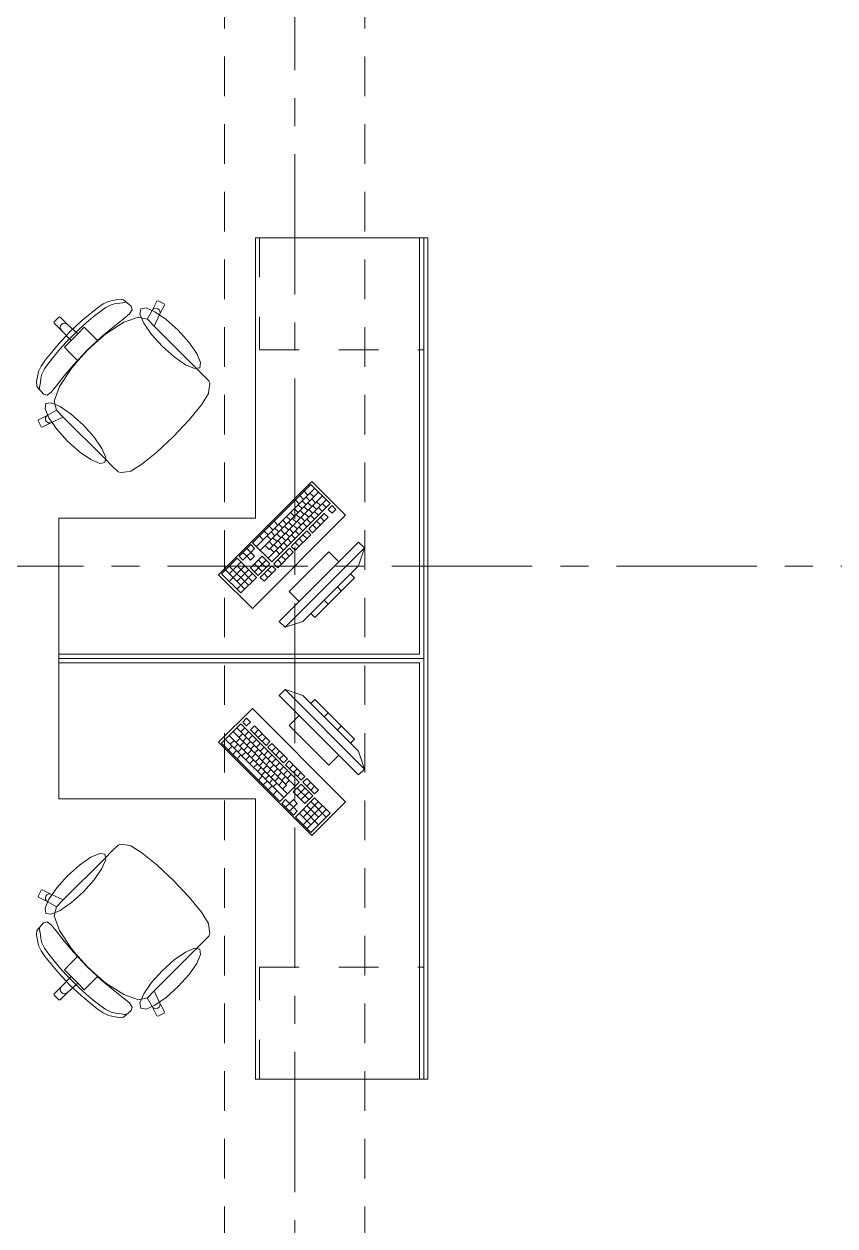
# Model space of a CAD drawing. Header units: inches. Extents: x -38 to 5698, y -33 to 92.
# Drawn here: x 292.855 to 295.746, y 21.329 to 25.614 of the extents above; entities that cross this region are included whole.
import ezdxf

# ---------------------------------------------------------------- set-up
doc = ezdxf.new("R2010")
doc.units = ezdxf.units.IN
doc.header["$MEASUREMENT"] = 0
for name, pattern in [('Hidden Line', [0.195611, 0.141111, -0.0545]), ('Punto & Raya', [0.65, 0.5, -0.075, 0, -0.075]), ('Rayas', [0.282222, 0.141111, -0.141111])]:
    doc.linetypes.add(name, pattern=pattern)
for name, color, linetype in [('02 _ ARQ _ ALB _ Ejes Generales', 7, 'Continuous'), ('08 _ STR _ EXT _ 09 Vigas', 7, 'Continuous'), ('Interior - Mobiliario', 7, 'Continuous'), ('Marcador - Secciones', 251, 'Continuous')]:
    doc.layers.add(name, color=color, linetype=linetype)

msp = doc.modelspace()

# ---------------------------------------------------------------- linework, layer by layer
at = {"layer": '02 _ ARQ _ ALB _ Ejes Generales', "color": 252, "linetype": 'Punto & Raya', "lineweight": 13}
msp.add_line((293.82, 3.05), (293.82, 44.9), dxfattribs=at)
at = {"layer": '08 _ STR _ EXT _ 09 Vigas', "color": 251, "linetype": 'Hidden Line', "lineweight": 13}
for p, q in [((293.57, 17.4), (293.57, 29.7)), ((294.07, 17.4), (294.07, 29.7))]:
    msp.add_line(p, q, dxfattribs=at)
at = {"layer": 'Interior - Mobiliario', "color": 175, "linetype": 'Rayas', "lineweight": 13}
for p, q in [((293.6947, 24.8524), (293.6947, 24.4524)), ((293.6947, 24.4524), (294.2797, 24.4524)), ((293.6947, 21.8524), (293.6947, 22.2524)), ((293.6947, 22.2524), (294.2797, 22.2524))]:
    msp.add_line(p, q, dxfattribs=at)
at = {"layer": 'Interior - Mobiliario', "color": 175, "linetype": 'Continuous', "lineweight": 13}
for p, q in [((294.2947, 24.8524), (294.2647, 24.8524)), ((294.2647, 24.8524), (294.2647, 23.3674)), ((294.2947, 23.3674), (294.2947, 24.8524)), ((293.1158, 24.6011), (293.0591, 24.5543)), ((293.1375, 24.616), (293.1158, 24.6011)), ((293.1253, 24.5885), (293.1471, 24.6034)), ((293.1567, 24.625), (293.1375, 24.616)), ((293.1471, 24.6034), (293.166, 24.6134)), ((293.1929, 24.6327), (293.1567, 24.625)), ((293.166, 24.6134), (293.1807, 24.6173)), ((293.1807, 24.6173), (293.1961, 24.6184)), ((293.2096, 24.6309), (293.1929, 24.6327)), ((293.1961, 24.6184), (293.2069, 24.6204)), ((293.2069, 24.6204), (293.2149, 24.6212)), ((293.2375, 24.6077), (293.2096, 24.6309)), ((293.2149, 24.6212), (293.2194, 24.622)), ((293.2309, 24.5804), (293.2409, 24.5948)), ((293.2409, 24.5948), (293.2375, 24.6077)), ((293.3288, 24.6257), (293.3119, 24.5926)), ((293.3155, 24.5972), (293.3119, 24.5926)), ((293.3206, 24.6001), (293.3155, 24.5972)), ((293.3265, 24.6008), (293.3206, 24.6001)), ((293.3321, 24.5993), (293.3265, 24.6008)), ((293.3329, 24.627), (293.3288, 24.6257)), ((293.3367, 24.5956), (293.3321, 24.5993)), ((293.3543, 24.6162), (293.3329, 24.627)), ((293.3395, 24.5905), (293.3367, 24.5956)), ((293.3386, 24.5791), (293.3556, 24.6122)), ((293.3556, 24.6122), (293.3543, 24.6162)), ((292.9625, 24.5482), (292.9626, 24.5524)), ((292.9626, 24.5524), (292.9711, 24.561)), ((292.9796, 24.5695), (292.9711, 24.561)), ((292.9839, 24.5695), (292.9796, 24.5695)), ((293.01, 24.5434), (292.9839, 24.5695)), ((293.0591, 24.5543), (293.0169, 24.5152)), ((293.0767, 24.5488), (293.1015, 24.57)), ((293.1015, 24.57), (293.1253, 24.5885)), ((293.2106, 24.5507), (293.1468, 24.5093)), ((293.1724, 24.5339), (293.2086, 24.5618)), ((293.2086, 24.5618), (293.2309, 24.5804)), ((293.2626, 24.569), (293.2106, 24.5507)), ((293.2946, 24.5616), (293.2626, 24.569)), ((293.3119, 24.5926), (293.2946, 24.5616)), ((293.2948, 24.5615), (293.2946, 24.5616)), ((293.2948, 24.5615), (293.319, 24.5373)), ((293.319, 24.5373), (293.3386, 24.5791)), ((293.3386, 24.5791), (293.3402, 24.5847)), ((293.3402, 24.5847), (293.3395, 24.5905)), ((292.9886, 24.5221), (292.9625, 24.5482)), ((292.9778, 24.473), (293.0169, 24.5152)), ((292.9843, 24.5327), (292.9855, 24.5384)), ((292.9854, 24.5269), (292.9843, 24.5327)), ((292.9886, 24.5221), (292.9854, 24.5269)), ((292.9855, 24.5384), (292.9887, 24.5433)), ((293.0226, 24.4856), (292.9886, 24.5221)), ((292.9936, 24.5466), (292.9887, 24.5433)), ((292.9994, 24.5478), (292.9936, 24.5466)), ((293.0051, 24.5467), (292.9994, 24.5478)), ((293.01, 24.5434), (293.0051, 24.5467)), ((293.0465, 24.5095), (293.01, 24.5434)), ((293.0286, 24.5034), (293.0521, 24.5262)), ((293.0465, 24.5095), (293.0346, 24.4975)), ((293.0701, 24.5331), (293.0465, 24.5095)), ((293.0521, 24.5262), (293.0767, 24.5488)), ((293.0913, 24.5119), (293.0701, 24.5331)), ((293.1187, 24.4846), (293.0913, 24.5119)), ((293.1468, 24.5093), (293.1187, 24.4846)), ((293.1331, 24.5012), (293.1724, 24.5339)), ((293.4669, 24.3895), (293.319, 24.5373)), ((292.931, 24.4163), (292.9778, 24.473)), ((293.0058, 24.48), (292.9833, 24.4553)), ((292.999, 24.4619), (293.0226, 24.4856)), ((293.0286, 24.5034), (293.0058, 24.48)), ((293.0226, 24.4856), (293.0346, 24.4975)), ((293.0804, 24.4517), (293.1331, 24.5012)), ((293.1187, 24.4846), (293.0808, 24.4512)), ((292.9621, 24.4306), (292.9435, 24.4068)), ((292.9833, 24.4553), (292.9621, 24.4306)), ((293.0201, 24.4408), (292.999, 24.4619)), ((293.0475, 24.4134), (293.0201, 24.4408)), ((293.0804, 24.4517), (293.0309, 24.3989)), ((293.0475, 24.4134), (293.0808, 24.4512)), ((292.9071, 24.3753), (292.9161, 24.3946)), ((292.9161, 24.3946), (292.931, 24.4163)), ((292.9287, 24.3849), (292.9187, 24.3661)), ((292.9435, 24.4068), (292.9287, 24.3849)), ((292.9814, 24.3214), (293.0227, 24.3853)), ((293.0309, 24.3989), (292.9982, 24.3596)), ((293.0227, 24.3853), (293.0475, 24.4134)), ((293.4924, 24.3639), (293.4669, 24.3895)), ((292.8993, 24.3392), (292.9071, 24.3753)), ((292.9012, 24.3224), (292.8993, 24.3392)), ((292.9148, 24.3514), (292.9137, 24.336)), ((292.9187, 24.3661), (292.9148, 24.3514)), ((292.9982, 24.3596), (292.9702, 24.3235)), ((293.5143, 24.342), (293.4924, 24.3639)), ((293.5172, 24.3327), (293.5143, 24.342)), ((292.9244, 24.2946), (292.9012, 24.3224)), ((292.9108, 24.3172), (292.91, 24.3126)), ((292.9116, 24.3252), (292.9108, 24.3172)), ((292.9137, 24.336), (292.9116, 24.3252)), ((292.9373, 24.2912), (292.9244, 24.2946)), ((292.9516, 24.3012), (292.9373, 24.2912)), ((292.9702, 24.3235), (292.9516, 24.3012)), ((292.963, 24.2695), (292.9814, 24.3214)), ((293.4874, 24.2566), (293.5123, 24.2967)), ((293.5123, 24.2967), (293.5132, 24.2988)), ((293.5132, 24.2988), (293.5172, 24.3327)), ((292.9705, 24.2375), (292.963, 24.2695)), ((293.4438, 24.2029), (293.4874, 24.2566)), ((292.9064, 24.2032), (292.9395, 24.2202)), ((292.9313, 24.2056), (292.932, 24.2114)), ((292.932, 24.2114), (292.9349, 24.2166)), ((292.9349, 24.2166), (292.9395, 24.2202)), ((292.9395, 24.2202), (292.9705, 24.2375)), ((292.9948, 24.2131), (292.953, 24.1935)), ((292.9705, 24.2373), (292.9705, 24.2375)), ((292.9705, 24.2373), (292.9948, 24.2131)), ((293.1426, 24.0652), (292.9948, 24.2131)), ((292.905, 24.1992), (292.9064, 24.2032)), ((292.9159, 24.1778), (292.905, 24.1992)), ((292.9199, 24.1765), (292.9159, 24.1778)), ((292.953, 24.1935), (292.9199, 24.1765)), ((292.9328, 24.2), (292.9313, 24.2056)), ((292.9364, 24.1954), (292.9328, 24.2)), ((292.9415, 24.1925), (292.9364, 24.1954)), ((292.9474, 24.1919), (292.9415, 24.1925)), ((292.953, 24.1935), (292.9474, 24.1919)), ((293.3883, 24.1438), (293.4431, 24.2021)), ((293.4431, 24.2021), (293.4438, 24.2029)), ((293.3883, 24.1438), (293.33, 24.0889)), ((293.3291, 24.0883), (293.2755, 24.0447)), ((293.33, 24.0889), (293.3291, 24.0883)), ((293.1681, 24.0397), (293.1426, 24.0652)), ((293.1901, 24.0178), (293.1681, 24.0397)), ((293.2755, 24.0447), (293.2354, 24.0198)), ((293.1994, 24.0149), (293.1901, 24.0178)), ((293.2333, 24.0189), (293.1994, 24.0149)), ((293.2354, 24.0198), (293.2333, 24.0189)), ((293.8777, 23.9728), (293.67, 23.7651)), ((293.8914, 23.9591), (293.6837, 23.7514)), ((293.9463, 23.9043), (293.8777, 23.9728)), ((293.9052, 23.9454), (293.6974, 23.7377)), ((293.9326, 23.918), (293.7249, 23.7103)), ((293.9189, 23.9317), (293.7285, 23.7413)), ((293.8223, 23.9174), (293.8361, 23.9037)), ((293.8379, 23.933), (293.8516, 23.9193)), ((293.8464, 23.9141), (293.8602, 23.9004)), ((293.8535, 23.9486), (293.8672, 23.9349)), ((293.8603, 23.928), (293.874, 23.9142)), ((293.8741, 23.9418), (293.8879, 23.9281)), ((293.8809, 23.9212), (293.8946, 23.9075)), ((293.8981, 23.9109), (293.9118, 23.8972)), ((293.7386, 23.6966), (293.9463, 23.9043)), ((293.8049, 23.8726), (293.8186, 23.8589)), ((293.8187, 23.8864), (293.8325, 23.8727)), ((293.8255, 23.8658), (293.8392, 23.8521)), ((293.8326, 23.9003), (293.8463, 23.8866)), ((293.8394, 23.8796), (293.8531, 23.8659)), ((293.8532, 23.8935), (293.8669, 23.8798)), ((293.8566, 23.8694), (293.8703, 23.8557)), ((293.8671, 23.9073), (293.8808, 23.8936)), ((293.9255, 23.8697), (293.8701, 23.8143)), ((293.8704, 23.8832), (293.8841, 23.8695)), ((293.8843, 23.8971), (293.898, 23.8834)), ((293.891, 23.8764), (293.9048, 23.8627)), ((293.9049, 23.8903), (293.9186, 23.8766)), ((293.9187, 23.9041), (293.9325, 23.8904)), ((293.9392, 23.856), (293.9255, 23.8697)), ((293.9532, 23.8974), (293.9393, 23.8836)), ((293.9393, 23.8836), (293.953, 23.8698)), ((293.953, 23.8698), (293.9669, 23.8837)), ((293.9669, 23.8837), (293.9532, 23.8974)), ((293.7289, 23.824), (293.7426, 23.8103)), ((293.7462, 23.8413), (293.7599, 23.8276)), ((293.7634, 23.831), (293.7771, 23.8173)), ((293.7772, 23.8449), (293.7909, 23.8312)), ((293.784, 23.8242), (293.7977, 23.8105)), ((293.7911, 23.8587), (293.8048, 23.845)), ((293.7978, 23.8381), (293.8116, 23.8244)), ((293.8117, 23.8519), (293.8254, 23.8382)), ((293.815, 23.8278), (293.8287, 23.8141)), ((293.8289, 23.8417), (293.8426, 23.828)), ((293.8427, 23.8555), (293.8564, 23.8418)), ((293.8495, 23.8349), (293.8632, 23.8212)), ((293.8633, 23.8487), (293.8771, 23.835)), ((293.8772, 23.8626), (293.8909, 23.8489)), ((293.8838, 23.8006), (293.9392, 23.856)), ((293.8839, 23.8282), (293.8976, 23.8145)), ((293.8978, 23.842), (293.9115, 23.8283)), ((293.9116, 23.8559), (293.9253, 23.8422)), ((293.6943, 23.7894), (293.708, 23.7756)), ((293.7116, 23.8067), (293.7253, 23.7929)), ((293.7218, 23.7895), (293.7355, 23.7758)), ((293.7357, 23.8033), (293.7494, 23.7896)), ((293.7425, 23.7827), (293.7562, 23.769)), ((293.7495, 23.8172), (293.7632, 23.8035)), ((293.7563, 23.7965), (293.77, 23.7828)), ((293.7701, 23.8104), (293.7839, 23.7967)), ((293.7735, 23.7863), (293.7872, 23.7726)), ((293.7873, 23.8001), (293.801, 23.7864)), ((293.7941, 23.7795), (293.8078, 23.7658)), ((293.8012, 23.814), (293.8149, 23.8003)), ((293.8631, 23.8074), (293.8078, 23.752)), ((293.808, 23.7934), (293.8217, 23.7796)), ((293.8215, 23.7383), (293.8769, 23.7937)), ((293.8218, 23.8072), (293.8355, 23.7935)), ((293.8355, 23.7797), (293.8492, 23.766)), ((293.8357, 23.821), (293.8494, 23.8073)), ((293.8493, 23.7936), (293.863, 23.7798)), ((293.8769, 23.7937), (293.8631, 23.8074)), ((293.8701, 23.8143), (293.8838, 23.8006)), ((293.6631, 23.7582), (293.6216, 23.7167)), ((293.6492, 23.7443), (293.663, 23.7306)), ((293.663, 23.7306), (293.6768, 23.7445)), ((293.6768, 23.7445), (293.6631, 23.7582)), ((293.67, 23.7651), (293.7386, 23.6966)), ((293.7148, 23.755), (293.7285, 23.7413)), ((293.7286, 23.7689), (293.7423, 23.7551)), ((293.7319, 23.7448), (293.7456, 23.731)), ((293.8008, 23.7451), (293.7454, 23.6897)), ((293.7458, 23.7586), (293.7595, 23.7449)), ((293.7526, 23.738), (293.7663, 23.7242)), ((293.7596, 23.7724), (293.7733, 23.7587)), ((294.0474, 23.7675), (293.7646, 23.4847)), ((293.7664, 23.7518), (293.7801, 23.7381)), ((293.7803, 23.7657), (293.794, 23.7519)), ((293.7858, 23.4635), (294.0686, 23.7463)), ((293.8145, 23.7314), (293.8008, 23.7451)), ((293.8078, 23.752), (293.8215, 23.7383)), ((293.8216, 23.7659), (293.8353, 23.7521)), ((294.0686, 23.7463), (294.0474, 23.7675)), ((294.0686, 23.7463), (294.0474, 23.6827)), ((293.6146, 23.7097), (293.5592, 23.6543)), ((293.6283, 23.696), (293.5868, 23.6545)), ((293.6832, 23.6412), (293.6146, 23.7097)), ((293.6216, 23.7167), (293.6353, 23.7029)), ((293.6353, 23.7029), (293.6491, 23.7168)), ((293.6354, 23.7305), (293.6491, 23.7168)), ((293.663, 23.7306), (293.6491, 23.7168)), ((293.6491, 23.7168), (293.6628, 23.7031)), ((293.7042, 23.7171), (293.6627, 23.6755)), ((293.6628, 23.7031), (293.6767, 23.7169)), ((293.6767, 23.7169), (293.663, 23.7306)), ((293.718, 23.7033), (293.6764, 23.6618)), ((293.6904, 23.7032), (293.7178, 23.6758)), ((293.7317, 23.6896), (293.7042, 23.7171)), ((293.7592, 23.676), (293.8145, 23.7314)), ((293.7593, 23.7035), (293.773, 23.6898)), ((293.7731, 23.7174), (293.7869, 23.7037)), ((293.787, 23.7312), (293.8007, 23.7175)), ((293.9413, 23.7322), (293.7999, 23.5907)), ((293.8353, 23.5554), (293.9767, 23.6968)), ((293.9767, 23.6968), (293.9413, 23.7322)), ((293.5592, 23.6543), (293.6278, 23.5858)), ((293.5731, 23.6682), (293.6417, 23.5996)), ((293.6421, 23.6823), (293.5867, 23.6269)), ((293.5869, 23.682), (293.6555, 23.6135)), ((293.6695, 23.6549), (293.6141, 23.5995)), ((293.6558, 23.6686), (293.6142, 23.627)), ((293.6145, 23.6822), (293.6694, 23.6273)), ((293.6627, 23.6755), (293.6901, 23.6481)), ((293.6765, 23.6894), (293.704, 23.6619)), ((293.6901, 23.6481), (293.7317, 23.6896)), ((293.7385, 23.6828), (293.697, 23.6412)), ((293.7107, 23.6275), (293.7522, 23.6691)), ((293.7108, 23.6551), (293.7245, 23.6414)), ((293.7247, 23.6689), (293.7384, 23.6552)), ((293.7522, 23.6691), (293.7385, 23.6828)), ((293.7454, 23.6897), (293.7592, 23.676)), ((294.0474, 23.6827), (293.8494, 23.4847)), ((294.0191, 23.6544), (293.8777, 23.513)), ((294.0333, 23.6402), (294.0191, 23.6544)), ((293.6278, 23.5858), (293.6832, 23.6412)), ((293.697, 23.6412), (293.7107, 23.6275)), ((293.8918, 23.4988), (294.0333, 23.6402)), ((293.7999, 23.5907), (293.8353, 23.5554)), ((293.972, 23.6072), (293.9861, 23.5931)), ((293.9248, 23.5601), (293.939, 23.546)), ((293.7646, 23.4847), (293.7858, 23.4635)), ((293.7858, 23.4635), (293.8494, 23.4847)), ((293.8777, 23.513), (293.8918, 23.4988)), ((292.9797, 23.3674), (292.9797, 23.3374)), ((294.2647, 23.3674), (292.9797, 23.3674)), ((294.2947, 23.3374), (294.2947, 23.3674)), ((292.9797, 23.3374), (294.2647, 23.3374)), ((294.2647, 23.3374), (294.2647, 21.8524)), ((294.2947, 21.8524), (294.2947, 23.3374)), ((293.7858, 23.2413), (293.7646, 23.2201)), ((294.0686, 22.9584), (293.7858, 23.2413)), ((293.7858, 23.2413), (293.8494, 23.2201)), ((293.7646, 23.2201), (294.0474, 22.9372)), ((293.8494, 23.2201), (294.0474, 23.0221)), ((293.8918, 23.2059), (293.8777, 23.1918)), ((293.8777, 23.1918), (294.0191, 23.0504)), ((294.0333, 23.0645), (293.8918, 23.2059)), ((293.6484, 23.1395), (293.6347, 23.1258)), ((293.6622, 23.1257), (293.6484, 23.1395)), ((293.8353, 23.1494), (293.7999, 23.114)), ((293.9767, 23.0079), (293.8353, 23.1494)), ((293.9248, 23.1446), (293.939, 23.1588)), ((293.6278, 23.119), (293.5592, 23.0504)), ((293.6141, 23.1053), (293.8218, 22.8975)), ((293.8355, 22.9113), (293.6278, 23.119)), ((293.6279, 23.0914), (293.6417, 23.1051)), ((293.6347, 23.1258), (293.6485, 23.112)), ((293.6485, 23.112), (293.6622, 23.1257)), ((293.6761, 23.1118), (293.6624, 23.0981)), ((293.6624, 23.0981), (293.7177, 23.0427)), ((293.7315, 23.0565), (293.6761, 23.1118)), ((293.6762, 23.0843), (293.6899, 23.098)), ((293.7999, 23.114), (293.9413, 22.9726)), ((293.972, 23.0975), (293.9861, 23.1116)), ((293.573, 23.0641), (293.7807, 22.8564)), ((293.5867, 23.0778), (293.7944, 22.8701)), ((293.5903, 23.0468), (293.604, 23.0605)), ((293.6004, 23.0915), (293.7908, 22.9011)), ((293.6109, 23.0536), (293.6246, 23.0673)), ((293.6212, 23.0708), (293.6349, 23.0845)), ((293.6247, 23.0397), (293.6385, 23.0535)), ((293.635, 23.0569), (293.6487, 23.0706)), ((293.6418, 23.0776), (293.6555, 23.0913)), ((293.6488, 23.0431), (293.6626, 23.0568)), ((293.6556, 23.0637), (293.6694, 23.0774)), ((293.6695, 23.0499), (293.6832, 23.0636)), ((293.6901, 23.0704), (293.7038, 23.0841)), ((293.7039, 23.0566), (293.7176, 23.0703)), ((293.7177, 23.0427), (293.7315, 23.0565)), ((294.0191, 23.0504), (294.0333, 23.0645)), ((293.5592, 23.0504), (293.767, 22.8427)), ((293.5835, 23.0262), (293.5972, 23.0399)), ((293.5991, 23.0106), (293.6128, 23.0243)), ((293.6041, 23.033), (293.6178, 23.0467)), ((293.6146, 22.995), (293.6283, 23.0087)), ((293.618, 23.0191), (293.6317, 23.0328)), ((293.6318, 23.0053), (293.6455, 23.019)), ((293.6386, 23.0259), (293.6523, 23.0396)), ((293.6524, 23.0121), (293.6662, 23.0258)), ((293.6627, 23.0292), (293.6764, 23.0429)), ((293.6663, 22.9982), (293.68, 23.0119)), ((293.6765, 23.0154), (293.6903, 23.0291)), ((293.6833, 23.036), (293.697, 23.0497)), ((293.6904, 23.0015), (293.7041, 23.0152)), ((293.6972, 23.0222), (293.7109, 23.0359)), ((293.711, 23.0083), (293.7247, 23.022)), ((293.7384, 23.0495), (293.7247, 23.0358)), ((293.7247, 23.0358), (293.7801, 22.9804)), ((293.7249, 22.9945), (293.7386, 23.0082)), ((293.7938, 22.9941), (293.7384, 23.0495)), ((293.7385, 23.022), (293.7522, 23.0357)), ((293.7524, 23.0081), (293.7661, 23.0218)), ((293.7662, 22.9943), (293.7799, 23.008)), ((293.9413, 22.9726), (293.9767, 23.0079)), ((294.0686, 22.9584), (294.0474, 23.0221)), ((293.6457, 22.9914), (293.6594, 23.0051)), ((293.6595, 22.9776), (293.6732, 22.9913)), ((293.6733, 22.9637), (293.6871, 22.9774)), ((293.6801, 22.9844), (293.6939, 22.9981)), ((293.694, 22.9705), (293.7077, 22.9842)), ((293.7042, 22.9877), (293.718, 23.0014)), ((293.7078, 22.9567), (293.7215, 22.9704)), ((293.7181, 22.9738), (293.7318, 22.9876)), ((293.7319, 22.96), (293.7456, 22.9737)), ((293.7387, 22.9806), (293.7524, 22.9943)), ((293.7526, 22.9668), (293.7663, 22.9805)), ((293.7664, 22.9529), (293.7801, 22.9666)), ((293.7801, 22.9804), (293.7938, 22.9941)), ((293.8007, 22.9872), (293.787, 22.9735)), ((293.787, 22.9735), (293.8424, 22.9181)), ((293.8561, 22.9318), (293.8007, 22.9872)), ((293.8008, 22.9597), (293.8145, 22.9734)), ((293.6872, 22.9499), (293.7009, 22.9636)), ((293.6908, 22.9188), (293.7045, 22.9326)), ((293.701, 22.936), (293.7148, 22.9497)), ((293.7149, 22.9222), (293.7286, 22.9359)), ((293.7217, 22.9428), (293.7354, 22.9565)), ((293.7355, 22.929), (293.7492, 22.9427)), ((293.7458, 22.9461), (293.7595, 22.9599)), ((293.7494, 22.9151), (293.7631, 22.9288)), ((293.7596, 22.9323), (293.7733, 22.946)), ((293.7735, 22.9184), (293.7872, 22.9322)), ((293.7803, 22.9391), (293.794, 22.9528)), ((293.7941, 22.9252), (293.8078, 22.939)), ((293.8147, 22.9458), (293.8284, 22.9595)), ((293.8285, 22.932), (293.8422, 22.9457)), ((293.8424, 22.9181), (293.8561, 22.9318)), ((293.863, 22.9249), (293.8493, 22.9112)), ((293.9046, 22.8834), (293.863, 22.9249)), ((294.0474, 22.9372), (294.0686, 22.9584)), ((293.7081, 22.9015), (293.7218, 22.9153)), ((293.7254, 22.8842), (293.7391, 22.8979)), ((293.7287, 22.9083), (293.7425, 22.922)), ((293.7426, 22.8945), (293.7563, 22.9082)), ((293.7427, 22.8669), (293.7564, 22.8806)), ((293.7632, 22.9013), (293.7769, 22.915)), ((293.767, 22.8427), (293.8355, 22.9113)), ((293.7771, 22.8874), (293.7908, 22.9011)), ((293.7873, 22.9046), (293.801, 22.9183)), ((293.8424, 22.9043), (293.815, 22.8769)), ((293.8287, 22.8906), (293.8703, 22.8491)), ((293.8289, 22.8631), (293.8563, 22.8905)), ((293.884, 22.8628), (293.8424, 22.9043)), ((293.8493, 22.9112), (293.8908, 22.8696)), ((293.8631, 22.8973), (293.8769, 22.9111)), ((293.877, 22.8835), (293.8907, 22.8972)), ((293.8908, 22.8696), (293.9046, 22.8834)), ((293.7876, 22.8495), (293.7739, 22.8358)), ((293.8014, 22.8356), (293.7876, 22.8495)), ((293.8152, 22.8493), (293.8014, 22.8356)), ((293.815, 22.8769), (293.8566, 22.8354)), ((293.829, 22.8355), (293.8152, 22.8493)), ((293.8909, 22.8559), (293.8223, 22.7873)), ((293.8427, 22.8492), (293.8701, 22.8766)), ((293.8499, 22.7872), (293.9048, 22.842)), ((293.8566, 22.8354), (293.884, 22.8628)), ((293.8772, 22.8422), (293.9326, 22.7868)), ((293.9463, 22.8005), (293.8909, 22.8559)), ((293.7739, 22.8358), (293.8154, 22.7942)), ((293.7877, 22.8219), (293.8014, 22.8356)), ((293.8014, 22.8356), (293.8153, 22.8218)), ((293.8016, 22.8081), (293.8153, 22.8218)), ((293.8153, 22.8218), (293.829, 22.8355)), ((293.8291, 22.8079), (293.8153, 22.8218)), ((293.8154, 22.7942), (293.8291, 22.8079)), ((293.8361, 22.801), (293.8776, 22.7595)), ((293.8498, 22.8147), (293.9052, 22.7593)), ((293.85, 22.7596), (293.9186, 22.8282)), ((293.8635, 22.8284), (293.905, 22.7869)), ((293.8639, 22.7458), (293.9325, 22.8143)), ((293.8777, 22.7319), (293.9463, 22.8005)), ((293.8223, 22.7873), (293.8777, 22.7319)), ((293.1901, 22.687), (293.1681, 22.665)), ((293.1994, 22.6899), (293.1901, 22.687)), ((293.2333, 22.6859), (293.1994, 22.6899)), ((293.2354, 22.685), (293.2333, 22.6859)), ((293.2755, 22.6601), (293.2354, 22.685)), ((293.1426, 22.6395), (292.9948, 22.4917)), ((293.1681, 22.665), (293.1426, 22.6395)), ((293.3291, 22.6165), (293.2755, 22.6601)), ((293.33, 22.6158), (293.3291, 22.6165)), ((293.3883, 22.561), (293.33, 22.6158)), ((293.3883, 22.561), (293.4431, 22.5026)), ((292.9159, 22.5269), (292.905, 22.5056)), ((292.905, 22.5056), (292.9064, 22.5015)), ((292.9064, 22.5015), (292.9395, 22.4845)), ((292.9199, 22.5282), (292.9159, 22.5269)), ((292.953, 22.5113), (292.9199, 22.5282)), ((292.9328, 22.5048), (292.9313, 22.4991)), ((292.9313, 22.4991), (292.932, 22.4933)), ((292.9364, 22.5094), (292.9328, 22.5048)), ((292.9415, 22.5122), (292.9364, 22.5094)), ((292.9474, 22.5129), (292.9415, 22.5122)), ((292.953, 22.5113), (292.9474, 22.5129)), ((292.9948, 22.4917), (292.953, 22.5113)), ((293.4431, 22.5026), (293.4438, 22.5018)), ((293.4438, 22.5018), (293.4874, 22.4481)), ((292.932, 22.4933), (292.9349, 22.4882)), ((292.9349, 22.4882), (292.9395, 22.4845)), ((292.9395, 22.4845), (292.9705, 22.4672)), ((292.9705, 22.4672), (292.963, 22.4353)), ((292.9705, 22.4674), (292.9948, 22.4917)), ((292.9705, 22.4674), (292.9705, 22.4672)), ((292.9244, 22.4102), (292.9012, 22.3823)), ((292.9373, 22.4136), (292.9244, 22.4102)), ((292.9516, 22.4035), (292.9373, 22.4136)), ((292.963, 22.4353), (292.9814, 22.3833)), ((293.4874, 22.4481), (293.5123, 22.4081)), ((293.5123, 22.4081), (293.5132, 22.406)), ((292.9012, 22.3823), (292.8993, 22.3655)), ((292.8993, 22.3655), (292.9071, 22.3294)), ((292.9108, 22.3876), (292.91, 22.3921)), ((292.9116, 22.3795), (292.9108, 22.3876)), ((292.9137, 22.3688), (292.9116, 22.3795)), ((292.9148, 22.3534), (292.9137, 22.3688)), ((292.9702, 22.3813), (292.9516, 22.4035)), ((292.9982, 22.3451), (292.9702, 22.3813)), ((292.9814, 22.3833), (293.0227, 22.3195)), ((293.5132, 22.406), (293.5172, 22.372)), ((293.5172, 22.372), (293.5143, 22.3628)), ((292.9071, 22.3294), (292.9161, 22.3102)), ((292.9187, 22.3386), (292.9148, 22.3534)), ((292.9287, 22.3198), (292.9187, 22.3386)), ((293.0309, 22.3058), (292.9982, 22.3451)), ((293.4924, 22.3408), (293.4669, 22.3153)), ((293.5143, 22.3628), (293.4924, 22.3408)), ((292.9161, 22.3102), (292.931, 22.2885)), ((292.9435, 22.298), (292.9287, 22.3198)), ((292.931, 22.2885), (292.9778, 22.2318)), ((292.9621, 22.2741), (292.9435, 22.298)), ((293.0475, 22.2913), (293.0201, 22.264)), ((293.0227, 22.3195), (293.0475, 22.2913)), ((293.0804, 22.253), (293.0309, 22.3058)), ((293.0475, 22.2913), (293.0808, 22.2535)), ((293.4669, 22.3153), (293.319, 22.1674)), ((292.9833, 22.2494), (292.9621, 22.2741)), ((293.0058, 22.2248), (292.9833, 22.2494)), ((293.0201, 22.264), (292.999, 22.2428)), ((292.999, 22.2428), (293.0226, 22.2192)), ((293.0804, 22.253), (293.1331, 22.2036)), ((293.1187, 22.2202), (293.0808, 22.2535)), ((292.9778, 22.2318), (293.0169, 22.1896)), ((293.0226, 22.2192), (292.9886, 22.1827)), ((293.0286, 22.2013), (293.0058, 22.2248)), ((293.0465, 22.1953), (293.01, 22.1613)), ((293.0226, 22.2192), (293.0346, 22.2072)), ((293.0286, 22.2013), (293.0521, 22.1785)), ((293.0465, 22.1953), (293.0346, 22.2072)), ((293.0701, 22.1717), (293.0465, 22.1953)), ((293.1187, 22.2202), (293.0913, 22.1928)), ((293.1468, 22.1954), (293.1187, 22.2202)), ((293.1331, 22.2036), (293.1724, 22.1708)), ((293.2106, 22.154), (293.1468, 22.1954)), ((292.9886, 22.1827), (292.9625, 22.1566)), ((292.9625, 22.1566), (292.9626, 22.1523)), ((292.9626, 22.1523), (292.9711, 22.1438)), ((293.01, 22.1613), (292.9839, 22.1352)), ((292.9854, 22.1778), (292.9843, 22.172)), ((292.9843, 22.172), (292.9855, 22.1663)), ((292.9886, 22.1827), (292.9854, 22.1778)), ((292.9855, 22.1663), (292.9887, 22.1614)), ((292.9936, 22.1581), (292.9887, 22.1614)), ((292.9994, 22.157), (292.9936, 22.1581)), ((293.0051, 22.1581), (292.9994, 22.157)), ((293.01, 22.1613), (293.0051, 22.1581)), ((293.0591, 22.1505), (293.0169, 22.1896)), ((293.0521, 22.1785), (293.0767, 22.1559)), ((293.0913, 22.1928), (293.0701, 22.1717)), ((293.0767, 22.1559), (293.1015, 22.1348)), ((293.1724, 22.1708), (293.2086, 22.1429)), ((293.2626, 22.1357), (293.2106, 22.154)), ((293.2948, 22.1432), (293.319, 22.1674)), ((293.319, 22.1674), (293.3386, 22.1257)), ((292.9796, 22.1352), (292.9711, 22.1438)), ((292.9839, 22.1352), (292.9796, 22.1352)), ((293.1158, 22.1036), (293.0591, 22.1505)), ((293.1015, 22.1348), (293.1253, 22.1162)), ((293.1253, 22.1162), (293.1471, 22.1013)), ((293.2086, 22.1429), (293.2309, 22.1243)), ((293.2309, 22.1243), (293.2409, 22.11)), ((293.2409, 22.11), (293.2375, 22.0971)), ((293.2946, 22.1432), (293.2626, 22.1357)), ((293.2948, 22.1432), (293.2946, 22.1432)), ((293.3119, 22.1121), (293.2946, 22.1432)), ((293.3155, 22.1075), (293.3119, 22.1121)), ((293.3288, 22.079), (293.3119, 22.1121)), ((293.3367, 22.1091), (293.3321, 22.1055)), ((293.3395, 22.1142), (293.3367, 22.1091)), ((293.3386, 22.1257), (293.3402, 22.12)), ((293.3386, 22.1257), (293.3556, 22.0926)), ((293.3402, 22.12), (293.3395, 22.1142)), ((293.1375, 22.0887), (293.1158, 22.1036)), ((293.1567, 22.0797), (293.1375, 22.0887)), ((293.1471, 22.1013), (293.166, 22.0914)), ((293.1929, 22.072), (293.1567, 22.0797)), ((293.166, 22.0914), (293.1807, 22.0875)), ((293.1807, 22.0875), (293.1961, 22.0863)), ((293.2096, 22.0739), (293.1929, 22.072)), ((293.1961, 22.0863), (293.2069, 22.0843)), ((293.2069, 22.0843), (293.2149, 22.0835)), ((293.2375, 22.0971), (293.2096, 22.0739)), ((293.2149, 22.0835), (293.2194, 22.0827)), ((293.3206, 22.1046), (293.3155, 22.1075)), ((293.3265, 22.1039), (293.3206, 22.1046)), ((293.3321, 22.1055), (293.3265, 22.1039)), ((293.3329, 22.0777), (293.3288, 22.079)), ((293.3543, 22.0885), (293.3329, 22.0777)), ((293.3556, 22.0926), (293.3543, 22.0885)), ((294.2647, 21.8524), (294.2947, 21.8524))]:
    msp.add_line(p, q, dxfattribs=at)
at = {"layer": 'Interior - Mobiliario', "color": 175, "linetype": 'Continuous', "lineweight": 13, "flags": 128}
for points in [[(294.2797, 23.3524), (294.2797, 24.8524), (293.6797, 24.8524), (293.6797, 23.8524), (292.9797, 23.8524), (292.9797, 23.3524)], [(293.4048, 24.5222), (293.3623, 24.5604), (293.3219, 24.5884), (293.2899, 24.602), (293.271, 24.5991), (293.2681, 24.5802), (293.2817, 24.5481), (293.3097, 24.5078), (293.3479, 24.4653), (293.3903, 24.4271), (293.4307, 24.3991), (293.4628, 24.3855), (293.4817, 24.3884), (293.4846, 24.4073), (293.471, 24.4394), (293.4429, 24.4797)], [(293.0099, 24.1273), (292.9717, 24.1698), (292.9437, 24.2101), (292.9301, 24.2422), (292.933, 24.2611), (292.9519, 24.264), (292.9839, 24.2504), (293.0243, 24.2224), (293.0668, 24.1842), (293.1049, 24.1417), (293.133, 24.1014), (293.1466, 24.0693), (293.1437, 24.0504), (293.1248, 24.0475), (293.0927, 24.0611), (293.0523, 24.0891)], [(294.0014, 23.863), (293.8812, 23.9832), (293.5489, 23.6508), (293.6691, 23.5306)], [(294.2797, 23.3524), (294.2797, 21.8524), (293.6797, 21.8524), (293.6797, 22.8524), (292.9797, 22.8524), (292.9797, 23.3524)], [(293.6691, 23.1741), (293.5489, 23.0539), (293.8812, 22.7216), (294.0014, 22.8418)], [(293.0099, 22.5775), (292.9717, 22.535), (292.9437, 22.4946), (292.9301, 22.4625), (292.933, 22.4436), (292.9519, 22.4408), (292.9839, 22.4544), (293.0243, 22.4824), (293.0668, 22.5205), (293.1049, 22.563), (293.133, 22.6034), (293.1466, 22.6354), (293.1437, 22.6544), (293.1248, 22.6572), (293.0927, 22.6436), (293.0523, 22.6156)], [(293.4048, 22.1825), (293.3623, 22.1444), (293.3219, 22.1164), (293.2899, 22.1027), (293.271, 22.1056), (293.2681, 22.1245), (293.2817, 22.1566), (293.3097, 22.197), (293.3479, 22.2395), (293.3903, 22.2776), (293.4307, 22.3056), (293.4628, 22.3192), (293.4817, 22.3164), (293.4846, 22.2974), (293.471, 22.2654), (293.4429, 22.225)]]:
    msp.add_lwpolyline(points, close=True, dxfattribs=at)
at = {"layer": 'Marcador - Secciones', "color": 251, "linetype": 'Punto & Raya', "lineweight": 13}
msp.add_line((282.1667, 23.6815), (306.4526, 23.6815), dxfattribs=at)

doc.saveas('drawing.dxf')
